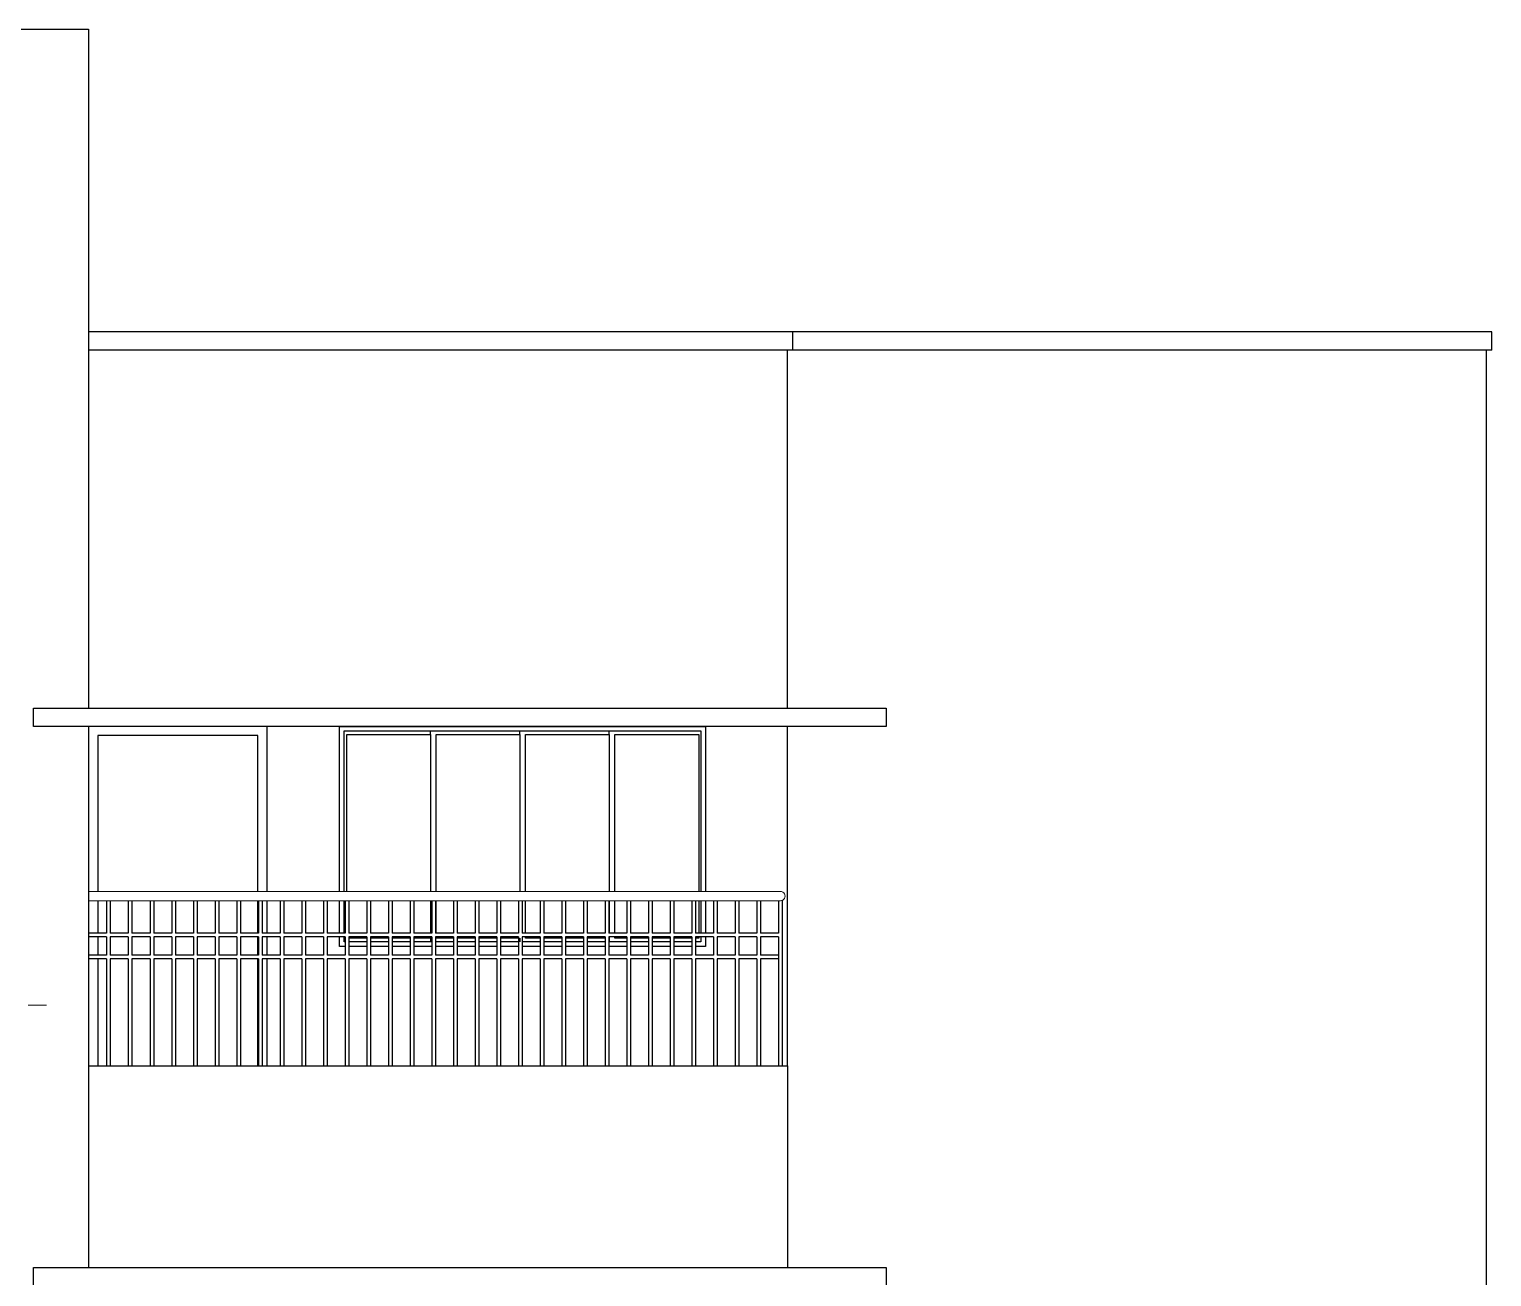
# Model space of a CAD drawing. Header units: metres. Extents: x -1441 to -394, y -133 to 518.
# Drawn here: x -1138.36 to -1130.38, y 39.74 to 46.54 of the extents above; entities that cross this region are included whole.
import ezdxf

# ---------------------------------------------------------------- set-up
doc = ezdxf.new("R2010")
doc.units = ezdxf.units.M
doc.header["$LTSCALE"] = 25.4
doc.linetypes.add('ACAD_ISO02W100', pattern=[15, 12, -3])
doc.layers.get('0').update_dxf_attribs({"linetype": 'CONTINUOUS'})
doc.layers.add('Railing', color=7, linetype='CONTINUOUS')

msp = doc.modelspace()

# ---------------------------------------------------------------- linework, layer by layer
at = {"color": 7, "linetype": 'Continuous'}
for p, q in [((-1143.6629, 46.5394), (-1138.0329, 46.5394)), ((-1138.0329, 46.5394), (-1138.0329, 42.8394)), ((-1130.3828, 44.8894), (-1138.0329, 44.8894)), ((-1134.1928, 44.7894), (-1134.1928, 44.8894)), ((-1130.3828, 44.7894), (-1130.3828, 44.8894)), ((-1130.3828, 44.7894), (-1138.0329, 44.7894)), ((-1134.2229, 42.8394), (-1134.2229, 44.7894)), ((-1130.4129, 44.7894), (-1130.4129, 33.9394)), ((-1138.0329, 42.7394), (-1138.0329, 39.7894)), ((-1134.2229, 40.8894), (-1134.2229, 42.7394)), ((-1138.0329, 40.8894), (-1134.2229, 40.8894)), ((-1134.2229, 40.8894), (-1134.2229, 39.7894))]:
    msp.add_line(p, q, dxfattribs=at)
at = {"color": 38, "linetype": 'Continuous'}
for p, q in [((-1136.1689, 42.695), (-1136.1689, 42.7144)), ((-1135.6818, 42.695), (-1135.6818, 42.7144)), ((-1135.1942, 42.695), (-1135.1942, 42.7144)), ((-1136.1689, 41.5856), (-1136.1689, 41.5644)), ((-1135.6818, 41.5856), (-1135.6818, 41.5644)), ((-1135.1942, 41.5856), (-1135.1942, 41.5644))]:
    msp.add_line(p, q, dxfattribs=at)
at = {"color": 7, "linetype": 'Continuous'}
for points in [[(-1138.3329, 42.7394), (-1138.3329, 42.8394), (-1133.6842, 42.8394), (-1133.6842, 42.7394), (-1138.3329, 42.7394)], [(-1138.3329, 39.6894), (-1138.3329, 39.7894), (-1133.6842, 39.7894), (-1133.6842, 39.6894), (-1138.3329, 39.6894)]]:
    msp.add_lwpolyline(points, dxfattribs=at)
at = {"color": 8, "linetype": 'Continuous'}
for points in [[(-1137.0603, 41.8394), (-1137.0603, 42.7394), (-1138.0329, 42.7394), (-1138.0329, 40.8894)], [(-1137.1103, 41.8394), (-1137.1103, 42.6894), (-1137.9829, 42.6894), (-1137.9829, 41.8394)], [(-1137.9829, 41.7894), (-1137.9829, 41.6123)], [(-1137.1103, 41.6123), (-1137.1103, 41.7894)], [(-1137.0603, 41.6123), (-1137.0603, 41.7894)], [(-1137.9829, 41.5923), (-1137.9829, 41.4926)], [(-1137.1103, 41.4926), (-1137.1103, 41.5923)], [(-1137.0603, 41.4926), (-1137.0603, 41.5923)], [(-1137.9829, 41.4726), (-1137.9829, 40.8894)], [(-1137.1103, 40.8894), (-1137.1103, 41.4726)], [(-1137.0603, 40.8894), (-1137.0603, 41.4726)]]:
    msp.add_lwpolyline(points, dxfattribs=at)
at = {"color": 38, "linetype": 'Continuous'}
for points in [[(-1136.6656, 41.8394), (-1136.6656, 42.7394), (-1134.67, 42.7394), (-1134.67, 41.8394)], [(-1136.6406, 41.8394), (-1136.6406, 42.7144), (-1134.695, 42.7144), (-1134.695, 41.8394)], [(-1136.6656, 41.6123), (-1136.6656, 41.7894)], [(-1136.6406, 41.6123), (-1136.6406, 41.7894)], [(-1134.695, 41.7894), (-1134.695, 41.6123)], [(-1134.67, 41.7894), (-1134.67, 41.6123)], [(-1136.6347, 41.5394), (-1136.6656, 41.5394), (-1136.6656, 41.5923)], [(-1136.6347, 41.5644), (-1136.6406, 41.5644), (-1136.6406, 41.5923)], [(-1136.5165, 41.5644), (-1136.6147, 41.5644)], [(-1136.3983, 41.5644), (-1136.4965, 41.5644)], [(-1136.2802, 41.5644), (-1136.3783, 41.5644)], [(-1136.162, 41.5644), (-1136.2602, 41.5644)], [(-1136.0438, 41.5644), (-1136.142, 41.5644)], [(-1135.9256, 41.5644), (-1136.0238, 41.5644)], [(-1135.8074, 41.5644), (-1135.9056, 41.5644)], [(-1135.6892, 41.5644), (-1135.7874, 41.5644)], [(-1135.571, 41.5644), (-1135.6692, 41.5644)], [(-1135.4529, 41.5644), (-1135.551, 41.5644)], [(-1135.3347, 41.5644), (-1135.4329, 41.5644)], [(-1135.2165, 41.5644), (-1135.3147, 41.5644)], [(-1135.0983, 41.5644), (-1135.1965, 41.5644)], [(-1134.9801, 41.5644), (-1135.0783, 41.5644)], [(-1134.8619, 41.5644), (-1134.9601, 41.5644)], [(-1134.7438, 41.5644), (-1134.8419, 41.5644)], [(-1134.67, 41.5923), (-1134.67, 41.5394), (-1134.7238, 41.5394)], [(-1134.695, 41.5923), (-1134.695, 41.5644), (-1134.7238, 41.5644)], [(-1136.5165, 41.5394), (-1136.6147, 41.5394)], [(-1136.3983, 41.5394), (-1136.4965, 41.5394)], [(-1136.2802, 41.5394), (-1136.3783, 41.5394)], [(-1136.162, 41.5394), (-1136.2602, 41.5394)], [(-1136.0438, 41.5394), (-1136.142, 41.5394)], [(-1135.9256, 41.5394), (-1136.0238, 41.5394)], [(-1135.8074, 41.5394), (-1135.9056, 41.5394)], [(-1135.6892, 41.5394), (-1135.7874, 41.5394)], [(-1135.571, 41.5394), (-1135.6692, 41.5394)], [(-1135.4529, 41.5394), (-1135.551, 41.5394)], [(-1135.3347, 41.5394), (-1135.4329, 41.5394)], [(-1135.2165, 41.5394), (-1135.3147, 41.5394)], [(-1135.0983, 41.5394), (-1135.1965, 41.5394)], [(-1134.9801, 41.5394), (-1135.0783, 41.5394)], [(-1134.8619, 41.5394), (-1134.9601, 41.5394)], [(-1134.7438, 41.5394), (-1134.8419, 41.5394)]]:
    msp.add_lwpolyline(points, dxfattribs=at)
at = {"color": 144, "linetype": 'Continuous'}
for points in [[(-1136.6255, 41.8394), (-1136.6255, 42.695), (-1136.1689, 42.695), (-1136.1689, 41.8394)], [(-1136.1384, 41.8394), (-1136.1384, 42.695), (-1135.6818, 42.695), (-1135.6818, 41.8394)], [(-1135.6509, 41.8394), (-1135.6509, 42.695), (-1135.1942, 42.695), (-1135.1942, 41.8394)], [(-1135.1633, 41.8394), (-1135.1633, 42.695), (-1134.7066, 42.695), (-1134.7066, 41.8394)], [(-1136.1689, 41.7894), (-1136.1689, 41.6123)], [(-1136.1384, 41.6123), (-1136.1384, 41.7894)], [(-1135.6509, 41.6123), (-1135.6509, 41.7894)], [(-1135.1942, 41.7894), (-1135.1942, 41.6123)], [(-1135.1633, 41.6123), (-1135.1633, 41.7894)], [(-1134.7066, 41.7894), (-1134.7066, 41.6123)], [(-1136.5165, 41.5856), (-1136.6147, 41.5856)], [(-1136.3983, 41.5856), (-1136.4965, 41.5856)], [(-1136.2802, 41.5856), (-1136.3783, 41.5856)], [(-1136.1689, 41.5923), (-1136.1689, 41.5856), (-1136.2602, 41.5856)], [(-1136.0438, 41.5856), (-1136.1384, 41.5856), (-1136.1384, 41.5923)], [(-1135.9256, 41.5856), (-1136.0238, 41.5856)], [(-1135.8074, 41.5856), (-1135.9056, 41.5856)], [(-1135.6892, 41.5856), (-1135.7874, 41.5856)], [(-1135.571, 41.5856), (-1135.6509, 41.5856), (-1135.6509, 41.5923)], [(-1135.4529, 41.5856), (-1135.551, 41.5856)], [(-1135.3347, 41.5856), (-1135.4329, 41.5856)], [(-1135.2165, 41.5856), (-1135.3147, 41.5856)], [(-1135.1942, 41.5923), (-1135.1942, 41.5856), (-1135.1965, 41.5856)], [(-1135.0983, 41.5856), (-1135.1633, 41.5856), (-1135.1633, 41.5923)], [(-1134.9801, 41.5856), (-1135.0783, 41.5856)], [(-1134.8619, 41.5856), (-1134.9601, 41.5856)], [(-1134.7438, 41.5856), (-1134.8419, 41.5856)], [(-1134.7066, 41.5923), (-1134.7066, 41.5856), (-1134.7238, 41.5856)]]:
    msp.add_lwpolyline(points, dxfattribs=at)
at = {"color": 8, "linetype": 'ACAD_ISO02W100', "lineweight": 9, "ltscale": 0.0003}
msp.add_lwpolyline([(-1138.2629, 41.2204), (-1138.8716, 41.2204)], dxfattribs=at)
at = {"layer": 'Railing', "color": 8, "lineweight": 13}
for p, q in [((-1134.261, 41.8394), (-1138.0329, 41.8394)), ((-1134.261, 41.7894), (-1138.0329, 41.7894))]:
    msp.add_line(p, q, dxfattribs=at)
at = {"layer": 'Railing', "color": 8, "linetype": 'Continuous'}
for p, q in [((-1137.9347, 41.7894), (-1137.9347, 41.6123)), ((-1137.9147, 41.7894), (-1137.9147, 41.6123)), ((-1137.8166, 41.7894), (-1137.8166, 41.6123)), ((-1137.7966, 41.7894), (-1137.7966, 41.6123)), ((-1137.6984, 41.7894), (-1137.6984, 41.6123)), ((-1137.6784, 41.7894), (-1137.6784, 41.6123)), ((-1137.5802, 41.7894), (-1137.5802, 41.6123)), ((-1137.5602, 41.7894), (-1137.5602, 41.6123)), ((-1137.462, 41.7894), (-1137.462, 41.6123)), ((-1137.442, 41.7894), (-1137.442, 41.6123)), ((-1137.3438, 41.7894), (-1137.3438, 41.6123)), ((-1137.3238, 41.7894), (-1137.3238, 41.6123)), ((-1137.2256, 41.7894), (-1137.2256, 41.6123)), ((-1137.2056, 41.7894), (-1137.2056, 41.6123)), ((-1137.1074, 41.7894), (-1137.1074, 41.6123)), ((-1137.0874, 41.7894), (-1137.0874, 41.6123)), ((-1136.9893, 41.7894), (-1136.9893, 41.6123)), ((-1136.9693, 41.7894), (-1136.9693, 41.6123)), ((-1136.8711, 41.7894), (-1136.8711, 41.6123)), ((-1136.8511, 41.7894), (-1136.8511, 41.6123)), ((-1136.7529, 41.7894), (-1136.7529, 41.6123)), ((-1136.7329, 41.7894), (-1136.7329, 41.6123)), ((-1136.6347, 41.7894), (-1136.6347, 41.6123)), ((-1136.6147, 41.7894), (-1136.6147, 41.6123)), ((-1136.5165, 41.7894), (-1136.5165, 41.6123)), ((-1136.4965, 41.7894), (-1136.4965, 41.6123)), ((-1136.3983, 41.7894), (-1136.3983, 41.6123)), ((-1136.3783, 41.7894), (-1136.3783, 41.6123)), ((-1136.2802, 41.7894), (-1136.2802, 41.6123)), ((-1136.2602, 41.7894), (-1136.2602, 41.6123)), ((-1136.162, 41.7894), (-1136.162, 41.6123)), ((-1136.142, 41.7894), (-1136.142, 41.6123)), ((-1136.0438, 41.7894), (-1136.0438, 41.6123)), ((-1136.0238, 41.7894), (-1136.0238, 41.6123)), ((-1135.9256, 41.7894), (-1135.9256, 41.6123)), ((-1135.9056, 41.7894), (-1135.9056, 41.6123)), ((-1135.8074, 41.7894), (-1135.8074, 41.6123)), ((-1135.7874, 41.7894), (-1135.7874, 41.6123)), ((-1135.6892, 41.7894), (-1135.6892, 41.6123)), ((-1135.6692, 41.7894), (-1135.6692, 41.6123)), ((-1135.571, 41.7894), (-1135.571, 41.6123)), ((-1135.551, 41.7894), (-1135.551, 41.6123)), ((-1135.4529, 41.7894), (-1135.4529, 41.6123)), ((-1135.4329, 41.7894), (-1135.4329, 41.6123)), ((-1135.3347, 41.7894), (-1135.3347, 41.6123)), ((-1135.3147, 41.7894), (-1135.3147, 41.6123)), ((-1135.2165, 41.7894), (-1135.2165, 41.6123)), ((-1135.1965, 41.7894), (-1135.1965, 41.6123)), ((-1135.0983, 41.7894), (-1135.0983, 41.6123)), ((-1135.0783, 41.7894), (-1135.0783, 41.6123)), ((-1134.9801, 41.7894), (-1134.9801, 41.6123)), ((-1134.9601, 41.7894), (-1134.9601, 41.6123)), ((-1134.8619, 41.7894), (-1134.8619, 41.6123)), ((-1134.8419, 41.7894), (-1134.8419, 41.6123)), ((-1134.7438, 41.7894), (-1134.7438, 41.6123)), ((-1134.7238, 41.7894), (-1134.7238, 41.6123)), ((-1134.6256, 41.7894), (-1134.6256, 41.6123)), ((-1134.6056, 41.7894), (-1134.6056, 41.6123)), ((-1134.5074, 41.7894), (-1134.5074, 41.6123)), ((-1134.4874, 41.7894), (-1134.4874, 41.6123)), ((-1134.3892, 41.7894), (-1134.3892, 41.6123)), ((-1134.3692, 41.7894), (-1134.3692, 41.6123)), ((-1134.271, 41.7894), (-1134.271, 41.6123)), ((-1134.251, 41.7894), (-1134.251, 40.8894)), ((-1137.9347, 41.6123), (-1138.0329, 41.6123)), ((-1137.9347, 41.5923), (-1138.0329, 41.5923)), ((-1137.9347, 41.5923), (-1137.9347, 41.4926)), ((-1137.8166, 41.6123), (-1137.9147, 41.6123)), ((-1137.9147, 41.5923), (-1137.9147, 41.4926)), ((-1137.8166, 41.5923), (-1137.9147, 41.5923)), ((-1137.8166, 41.5923), (-1137.8166, 41.4926)), ((-1137.6984, 41.6123), (-1137.7966, 41.6123)), ((-1137.7966, 41.5923), (-1137.7966, 41.4926)), ((-1137.6984, 41.5923), (-1137.7966, 41.5923)), ((-1137.6984, 41.5923), (-1137.6984, 41.4926)), ((-1137.5802, 41.6123), (-1137.6784, 41.6123)), ((-1137.6784, 41.5923), (-1137.6784, 41.4926)), ((-1137.5802, 41.5923), (-1137.6784, 41.5923)), ((-1137.5802, 41.5923), (-1137.5802, 41.4926)), ((-1137.462, 41.6123), (-1137.5602, 41.6123)), ((-1137.5602, 41.5923), (-1137.5602, 41.4926)), ((-1137.462, 41.5923), (-1137.5602, 41.5923)), ((-1137.462, 41.5923), (-1137.462, 41.4926)), ((-1137.3438, 41.6123), (-1137.442, 41.6123)), ((-1137.442, 41.5923), (-1137.442, 41.4926)), ((-1137.3438, 41.5923), (-1137.442, 41.5923)), ((-1137.3438, 41.5923), (-1137.3438, 41.4926)), ((-1137.2256, 41.6123), (-1137.3238, 41.6123)), ((-1137.3238, 41.5923), (-1137.3238, 41.4926)), ((-1137.2256, 41.5923), (-1137.3238, 41.5923)), ((-1137.2256, 41.5923), (-1137.2256, 41.4926)), ((-1137.1074, 41.6123), (-1137.2056, 41.6123)), ((-1137.2056, 41.5923), (-1137.2056, 41.4926)), ((-1137.1074, 41.5923), (-1137.2056, 41.5923)), ((-1137.1074, 41.5923), (-1137.1074, 41.4926)), ((-1136.9893, 41.6123), (-1137.0874, 41.6123)), ((-1137.0874, 41.5923), (-1137.0874, 41.4926)), ((-1136.9893, 41.5923), (-1137.0874, 41.5923)), ((-1136.9893, 41.5923), (-1136.9893, 41.4926)), ((-1136.8711, 41.6123), (-1136.9693, 41.6123)), ((-1136.9693, 41.5923), (-1136.9693, 41.4926)), ((-1136.8711, 41.5923), (-1136.9693, 41.5923)), ((-1136.8711, 41.5923), (-1136.8711, 41.4926)), ((-1136.7529, 41.6123), (-1136.8511, 41.6123)), ((-1136.8511, 41.5923), (-1136.8511, 41.4926)), ((-1136.7529, 41.5923), (-1136.8511, 41.5923)), ((-1136.7529, 41.5923), (-1136.7529, 41.4926)), ((-1136.6347, 41.6123), (-1136.7329, 41.6123)), ((-1136.7329, 41.5923), (-1136.7329, 41.4926)), ((-1136.6347, 41.5923), (-1136.7329, 41.5923)), ((-1136.6347, 41.5923), (-1136.6347, 41.4926)), ((-1136.5165, 41.6123), (-1136.6147, 41.6123)), ((-1136.6147, 41.5923), (-1136.6147, 41.4926)), ((-1136.5165, 41.5923), (-1136.6147, 41.5923)), ((-1136.5165, 41.5923), (-1136.5165, 41.4926)), ((-1136.3983, 41.6123), (-1136.4965, 41.6123)), ((-1136.4965, 41.5923), (-1136.4965, 41.4926)), ((-1136.3983, 41.5923), (-1136.4965, 41.5923)), ((-1136.3983, 41.5923), (-1136.3983, 41.4926)), ((-1136.2802, 41.6123), (-1136.3783, 41.6123)), ((-1136.3783, 41.5923), (-1136.3783, 41.4926)), ((-1136.2802, 41.5923), (-1136.3783, 41.5923)), ((-1136.2802, 41.5923), (-1136.2802, 41.4926)), ((-1136.162, 41.6123), (-1136.2602, 41.6123)), ((-1136.2602, 41.5923), (-1136.2602, 41.4926)), ((-1136.162, 41.5923), (-1136.2602, 41.5923)), ((-1136.162, 41.5923), (-1136.162, 41.4926)), ((-1136.0438, 41.6123), (-1136.142, 41.6123)), ((-1136.142, 41.5923), (-1136.142, 41.4926)), ((-1136.0438, 41.5923), (-1136.142, 41.5923)), ((-1136.0438, 41.5923), (-1136.0438, 41.4926)), ((-1135.9256, 41.6123), (-1136.0238, 41.6123)), ((-1136.0238, 41.5923), (-1136.0238, 41.4926)), ((-1135.9256, 41.5923), (-1136.0238, 41.5923)), ((-1135.9256, 41.5923), (-1135.9256, 41.4926)), ((-1135.8074, 41.6123), (-1135.9056, 41.6123)), ((-1135.9056, 41.5923), (-1135.9056, 41.4926)), ((-1135.8074, 41.5923), (-1135.9056, 41.5923)), ((-1135.8074, 41.5923), (-1135.8074, 41.4926)), ((-1135.6892, 41.6123), (-1135.7874, 41.6123)), ((-1135.7874, 41.5923), (-1135.7874, 41.4926)), ((-1135.6892, 41.5923), (-1135.7874, 41.5923)), ((-1135.6892, 41.5923), (-1135.6892, 41.4926)), ((-1135.571, 41.6123), (-1135.6692, 41.6123)), ((-1135.6692, 41.5923), (-1135.6692, 41.4926)), ((-1135.571, 41.5923), (-1135.6692, 41.5923)), ((-1135.571, 41.5923), (-1135.571, 41.4926)), ((-1135.4529, 41.6123), (-1135.551, 41.6123)), ((-1135.551, 41.5923), (-1135.551, 41.4926)), ((-1135.4529, 41.5923), (-1135.551, 41.5923)), ((-1135.4529, 41.5923), (-1135.4529, 41.4926)), ((-1135.3347, 41.6123), (-1135.4329, 41.6123)), ((-1135.4329, 41.5923), (-1135.4329, 41.4926)), ((-1135.3347, 41.5923), (-1135.4329, 41.5923)), ((-1135.3347, 41.5923), (-1135.3347, 41.4926)), ((-1135.2165, 41.6123), (-1135.3147, 41.6123)), ((-1135.3147, 41.5923), (-1135.3147, 41.4926)), ((-1135.2165, 41.5923), (-1135.3147, 41.5923)), ((-1135.2165, 41.5923), (-1135.2165, 41.4926)), ((-1135.0983, 41.6123), (-1135.1965, 41.6123)), ((-1135.1965, 41.5923), (-1135.1965, 41.4926)), ((-1135.0983, 41.5923), (-1135.1965, 41.5923)), ((-1135.0983, 41.5923), (-1135.0983, 41.4926)), ((-1134.9801, 41.6123), (-1135.0783, 41.6123)), ((-1135.0783, 41.5923), (-1135.0783, 41.4926)), ((-1134.9801, 41.5923), (-1135.0783, 41.5923)), ((-1134.9801, 41.5923), (-1134.9801, 41.4926)), ((-1134.8619, 41.6123), (-1134.9601, 41.6123)), ((-1134.9601, 41.5923), (-1134.9601, 41.4926)), ((-1134.8619, 41.5923), (-1134.9601, 41.5923)), ((-1134.8619, 41.5923), (-1134.8619, 41.4926)), ((-1134.7438, 41.6123), (-1134.8419, 41.6123)), ((-1134.8419, 41.5923), (-1134.8419, 41.4926)), ((-1134.7438, 41.5923), (-1134.8419, 41.5923)), ((-1134.7438, 41.5923), (-1134.7438, 41.4926)), ((-1134.6256, 41.6123), (-1134.7238, 41.6123)), ((-1134.7238, 41.5923), (-1134.7238, 41.4926)), ((-1134.6256, 41.5923), (-1134.7238, 41.5923)), ((-1134.6256, 41.5923), (-1134.6256, 41.4926)), ((-1134.5074, 41.6123), (-1134.6056, 41.6123)), ((-1134.6056, 41.5923), (-1134.6056, 41.4926)), ((-1134.5074, 41.5923), (-1134.6056, 41.5923)), ((-1134.5074, 41.5923), (-1134.5074, 41.4926)), ((-1134.3892, 41.6123), (-1134.4874, 41.6123)), ((-1134.4874, 41.5923), (-1134.4874, 41.4926)), ((-1134.3892, 41.5923), (-1134.4874, 41.5923)), ((-1134.3892, 41.5923), (-1134.3892, 41.4926)), ((-1134.271, 41.6123), (-1134.3692, 41.6123)), ((-1134.3692, 41.5923), (-1134.3692, 41.4926)), ((-1134.271, 41.5923), (-1134.3692, 41.5923)), ((-1134.271, 41.5923), (-1134.271, 40.8894)), ((-1137.9347, 41.4926), (-1138.0329, 41.4926)), ((-1137.9347, 41.4726), (-1138.0329, 41.4726)), ((-1137.9347, 41.4726), (-1137.9347, 40.8894)), ((-1137.8166, 41.4926), (-1137.9147, 41.4926)), ((-1137.9147, 41.4726), (-1137.9147, 40.8894)), ((-1137.8166, 41.4726), (-1137.9147, 41.4726)), ((-1137.8166, 41.4726), (-1137.8166, 40.8894)), ((-1137.6984, 41.4926), (-1137.7966, 41.4926)), ((-1137.7966, 41.4726), (-1137.7966, 40.8894)), ((-1137.6984, 41.4726), (-1137.7966, 41.4726)), ((-1137.6984, 41.4726), (-1137.6984, 40.8894)), ((-1137.5802, 41.4926), (-1137.6784, 41.4926)), ((-1137.6784, 41.4726), (-1137.6784, 40.8894)), ((-1137.5802, 41.4726), (-1137.6784, 41.4726)), ((-1137.5802, 41.4726), (-1137.5802, 40.8894)), ((-1137.462, 41.4926), (-1137.5602, 41.4926)), ((-1137.5602, 41.4726), (-1137.5602, 40.8894)), ((-1137.462, 41.4726), (-1137.5602, 41.4726)), ((-1137.462, 41.4726), (-1137.462, 40.8894)), ((-1137.3438, 41.4926), (-1137.442, 41.4926)), ((-1137.442, 41.4726), (-1137.442, 40.8894)), ((-1137.3438, 41.4726), (-1137.442, 41.4726)), ((-1137.3438, 41.4726), (-1137.3438, 40.8894)), ((-1137.2256, 41.4926), (-1137.3238, 41.4926)), ((-1137.3238, 41.4726), (-1137.3238, 40.8894)), ((-1137.2256, 41.4726), (-1137.3238, 41.4726)), ((-1137.2256, 41.4726), (-1137.2256, 40.8894)), ((-1137.1074, 41.4926), (-1137.2056, 41.4926)), ((-1137.2056, 41.4726), (-1137.2056, 40.8894)), ((-1137.1074, 41.4726), (-1137.2056, 41.4726)), ((-1137.1074, 41.4726), (-1137.1074, 40.8894)), ((-1136.9893, 41.4926), (-1137.0874, 41.4926)), ((-1137.0874, 41.4726), (-1137.0874, 40.8894)), ((-1136.9893, 41.4726), (-1137.0874, 41.4726)), ((-1136.9893, 41.4726), (-1136.9893, 40.8894)), ((-1136.8711, 41.4926), (-1136.9693, 41.4926)), ((-1136.9693, 41.4726), (-1136.9693, 40.8894)), ((-1136.8711, 41.4726), (-1136.9693, 41.4726)), ((-1136.8711, 41.4726), (-1136.8711, 40.8894)), ((-1136.7529, 41.4926), (-1136.8511, 41.4926)), ((-1136.8511, 41.4726), (-1136.8511, 40.8894)), ((-1136.7529, 41.4726), (-1136.8511, 41.4726)), ((-1136.7529, 41.4726), (-1136.7529, 40.8894)), ((-1136.6347, 41.4926), (-1136.7329, 41.4926)), ((-1136.7329, 41.4726), (-1136.7329, 40.8894)), ((-1136.6347, 41.4726), (-1136.7329, 41.4726)), ((-1136.6347, 41.4726), (-1136.6347, 40.8894)), ((-1136.5165, 41.4926), (-1136.6147, 41.4926)), ((-1136.6147, 41.4726), (-1136.6147, 40.8894)), ((-1136.5165, 41.4726), (-1136.6147, 41.4726)), ((-1136.5165, 41.4726), (-1136.5165, 40.8894)), ((-1136.3983, 41.4926), (-1136.4965, 41.4926)), ((-1136.4965, 41.4726), (-1136.4965, 40.8894)), ((-1136.3983, 41.4726), (-1136.4965, 41.4726)), ((-1136.3983, 41.4726), (-1136.3983, 40.8894)), ((-1136.2802, 41.4926), (-1136.3783, 41.4926)), ((-1136.3783, 41.4726), (-1136.3783, 40.8894)), ((-1136.2802, 41.4726), (-1136.3783, 41.4726)), ((-1136.2802, 41.4726), (-1136.2802, 40.8894)), ((-1136.162, 41.4926), (-1136.2602, 41.4926)), ((-1136.2602, 41.4726), (-1136.2602, 40.8894)), ((-1136.162, 41.4726), (-1136.2602, 41.4726)), ((-1136.162, 41.4726), (-1136.162, 40.8894)), ((-1136.0438, 41.4926), (-1136.142, 41.4926)), ((-1136.142, 41.4726), (-1136.142, 40.8894)), ((-1136.0438, 41.4726), (-1136.142, 41.4726)), ((-1136.0438, 41.4726), (-1136.0438, 40.8894)), ((-1135.9256, 41.4926), (-1136.0238, 41.4926)), ((-1136.0238, 41.4726), (-1136.0238, 40.8894)), ((-1135.9256, 41.4726), (-1136.0238, 41.4726)), ((-1135.9256, 41.4726), (-1135.9256, 40.8894)), ((-1135.8074, 41.4926), (-1135.9056, 41.4926)), ((-1135.9056, 41.4726), (-1135.9056, 40.8894)), ((-1135.8074, 41.4726), (-1135.9056, 41.4726)), ((-1135.8074, 41.4726), (-1135.8074, 40.8894)), ((-1135.6892, 41.4926), (-1135.7874, 41.4926)), ((-1135.7874, 41.4726), (-1135.7874, 40.8894)), ((-1135.6892, 41.4726), (-1135.7874, 41.4726)), ((-1135.6892, 41.4726), (-1135.6892, 40.8894)), ((-1135.571, 41.4926), (-1135.6692, 41.4926)), ((-1135.6692, 41.4726), (-1135.6692, 40.8894)), ((-1135.571, 41.4726), (-1135.6692, 41.4726)), ((-1135.571, 41.4726), (-1135.571, 40.8894)), ((-1135.4529, 41.4926), (-1135.551, 41.4926)), ((-1135.551, 41.4726), (-1135.551, 40.8894)), ((-1135.4529, 41.4726), (-1135.551, 41.4726)), ((-1135.4529, 41.4726), (-1135.4529, 40.8894)), ((-1135.3347, 41.4926), (-1135.4329, 41.4926)), ((-1135.4329, 41.4726), (-1135.4329, 40.8894)), ((-1135.3347, 41.4726), (-1135.4329, 41.4726)), ((-1135.3347, 41.4726), (-1135.3347, 40.8894)), ((-1135.2165, 41.4926), (-1135.3147, 41.4926)), ((-1135.3147, 41.4726), (-1135.3147, 40.8894)), ((-1135.2165, 41.4726), (-1135.3147, 41.4726)), ((-1135.2165, 41.4726), (-1135.2165, 40.8894)), ((-1135.0983, 41.4926), (-1135.1965, 41.4926)), ((-1135.1965, 41.4726), (-1135.1965, 40.8894)), ((-1135.0983, 41.4726), (-1135.1965, 41.4726)), ((-1135.0983, 41.4726), (-1135.0983, 40.8894)), ((-1134.9801, 41.4926), (-1135.0783, 41.4926)), ((-1135.0783, 41.4726), (-1135.0783, 40.8894)), ((-1134.9801, 41.4726), (-1135.0783, 41.4726)), ((-1134.9801, 41.4726), (-1134.9801, 40.8894)), ((-1134.8619, 41.4926), (-1134.9601, 41.4926)), ((-1134.9601, 41.4726), (-1134.9601, 40.8894)), ((-1134.8619, 41.4726), (-1134.9601, 41.4726)), ((-1134.8619, 41.4726), (-1134.8619, 40.8894)), ((-1134.7438, 41.4926), (-1134.8419, 41.4926)), ((-1134.8419, 41.4726), (-1134.8419, 40.8894)), ((-1134.7438, 41.4726), (-1134.8419, 41.4726)), ((-1134.7438, 41.4726), (-1134.7438, 40.8894)), ((-1134.6256, 41.4926), (-1134.7238, 41.4926)), ((-1134.7238, 41.4726), (-1134.7238, 40.8894)), ((-1134.6256, 41.4726), (-1134.7238, 41.4726)), ((-1134.6256, 41.4726), (-1134.6256, 40.8894)), ((-1134.5074, 41.4926), (-1134.6056, 41.4926)), ((-1134.6056, 41.4726), (-1134.6056, 40.8894)), ((-1134.5074, 41.4726), (-1134.6056, 41.4726)), ((-1134.5074, 41.4726), (-1134.5074, 40.8894)), ((-1134.3892, 41.4926), (-1134.4874, 41.4926)), ((-1134.4874, 41.4726), (-1134.4874, 40.8894)), ((-1134.3892, 41.4726), (-1134.4874, 41.4726)), ((-1134.3892, 41.4726), (-1134.3892, 40.8894)), ((-1134.271, 41.4926), (-1134.3692, 41.4926)), ((-1134.3692, 41.4726), (-1134.3692, 40.8894)), ((-1134.271, 41.4726), (-1134.3692, 41.4726))]:
    msp.add_line(p, q, dxfattribs=at)
at = {"layer": 'Railing', "color": 8, "lineweight": 13}
msp.add_arc((-1134.261, 41.8144), 0.025, 269.9768, 90.0232, dxfattribs=at)

doc.saveas('drawing.dxf')
